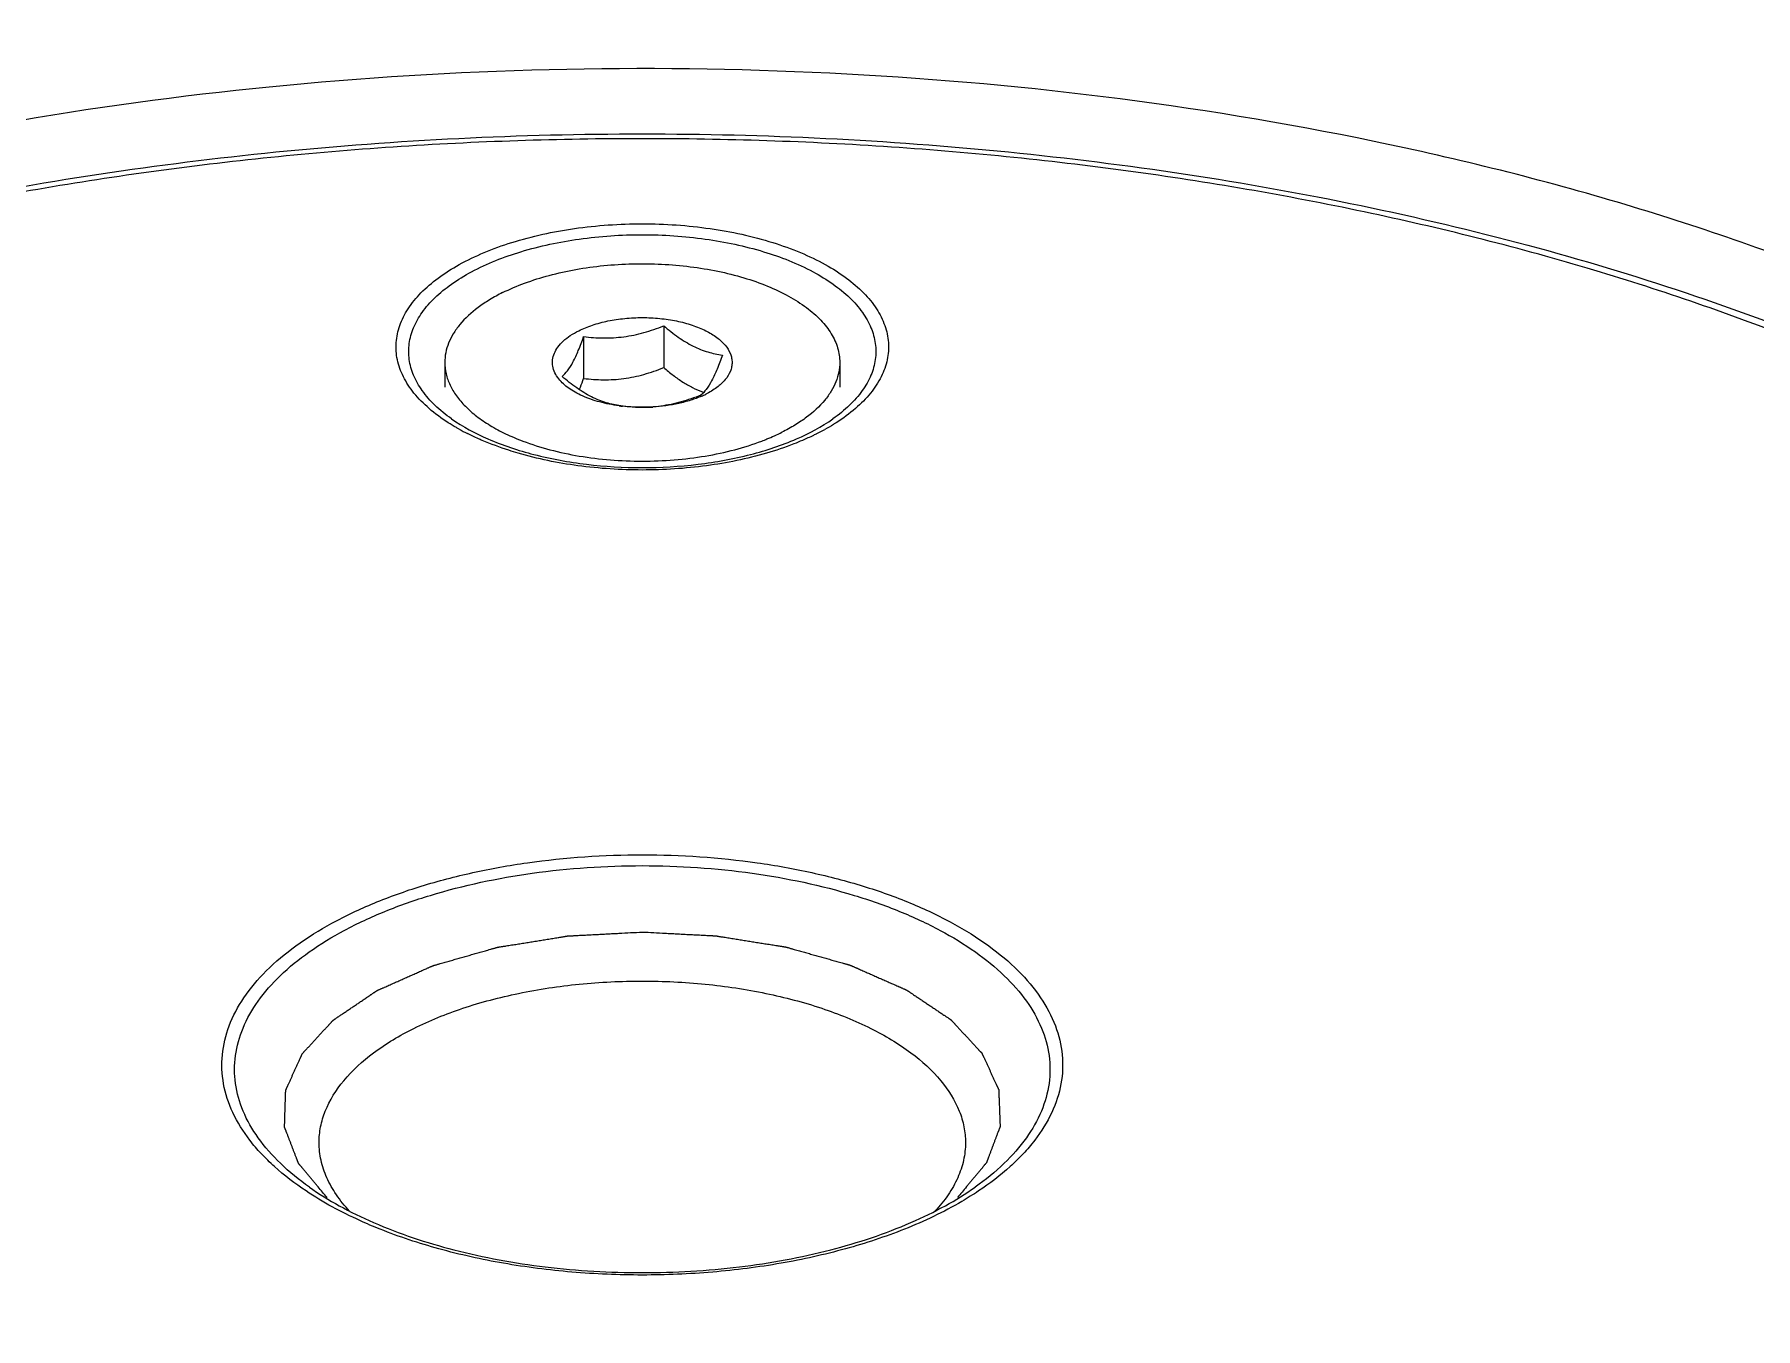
# Model space of a CAD drawing. Header units: millimetres. Extents: x 1177 to 4147, y 93 to 2194.
# Drawn here: x 3362.77 to 3396.33, y 1119.54 to 1144.77 of the extents above; entities that cross this region are included whole.
import ezdxf

# ---------------------------------------------------------------- set-up
doc = ezdxf.new("R2010")
doc.units = ezdxf.units.MM
doc.header["$LTSCALE"] = 0.1
doc.layers.get('0').update_dxf_attribs({"lineweight": 13})

# ---------------------------------------------------------------- blocks, each defined once
blk = doc.blocks.new('01')
for p, q in [((3747.969, 1209.416), (3747.969, 1208.251)), ((3750.199, 1209.715), (3750.199, 1208.55)), ((3744.102, 1208.695), (3744.102, 1208.002)), ((3755.102, 1208.695), (3755.102, 1208.002)), ((3744.291, 1207.124), (3744.291, 1207.124)), ((3754.912, 1207.124), (3754.912, 1207.124)), ((3740.331, 1185.724), (3740.33, 1185.725)), ((3758.873, 1185.725), (3758.872, 1185.724))]:
    blk.add_line(p, q)
for centre, radius, start, end in [((3752.159, 1210.246), 2.531, 249.5481, 249.753), ((3752.159, 1210.246), 2.532, 249.7532, 250.4657), ((3749.571, 1212.089), 4.642, 262.37, 262.9692), ((3749.578, 1212.144), 4.698, 262.969, 263.5057), ((3749.601, 1212.417), 4.972, 267.8168, 269.1968), ((3749.602, 1212.428), 4.983, 269.1913, 273.3539), ((3750.214, 1210.122), 2.584, 293.6648, 296.55), ((3747.646, 1212.496), 6.474, 240.9511, 243.2681), ((3751.593, 1212.427), 6.397, 296.6891, 298.9102)]:
    blk.add_arc(centre, radius, start, end)
for points, knots in [([(4034.631, 1181.523), (4025.533, 1189.539), (4006.231, 1205.229), (3974.98, 1227.178), (3940.877, 1248.011), (3904.077, 1267.64), (3864.741, 1285.981), (3808.242, 1308.979), (3763.959, 1323.466), (3733.653, 1332.065)], [0, 0, 0, 0, 0.107262, 0.219794, 0.337581, 0.460553, 0.588547, 0.721328, 1, 1, 1, 1]), ([(4032.644, 1181.868), (4014.149, 1198.164), (3983.675, 1220.938), (3939.553, 1247.907), (3902.977, 1267.431), (3863.875, 1285.681), (3822.418, 1302.579), (3778.793, 1318.045), (3748.816, 1327.234), (3733.516, 1331.585)], [0, 0, 0, 0, 0.219389, 0.337143, 0.460129, 0.588174, 0.721038, 0.858429, 1, 1, 1, 1]), ([(3802.851, 1190.254), (3802.852, 1191.57), (3802.436, 1194.298), (3800.631, 1198.197), (3797.726, 1201.875), (3793.804, 1205.271), (3788.952, 1208.333), (3783.269, 1211.005), (3776.871, 1213.234), (3767.389, 1215.596), (3754.723, 1217.128), (3739.403, 1216.763), (3727.023, 1214.628), (3717.994, 1211.799), (3713.874, 1210.044), (3711.948, 1209.081)], [0, 0, 0, 0, 0.038279, 0.078893, 0.123639, 0.173569, 0.229059, 0.289975, 0.355805, 0.425756, 0.573842, 0.725184, 0.870064, 0.937388, 1, 1, 1, 1]), ([(3697.002, 1188.262), (3697.002, 1189.168), (3697.183, 1191.005), (3697.988, 1193.701), (3699.305, 1196.316), (3701.106, 1198.822), (3703.365, 1201.202), (3706.057, 1203.442), (3709.154, 1205.526), (3712.628, 1207.44), (3716.448, 1209.169), (3720.58, 1210.7), (3724.985, 1212.02), (3731.249, 1213.501), (3739.478, 1214.735), (3746.197, 1215.062), (3749.602, 1215.062)], [0, 0, 0, 0, 0.042454, 0.085859, 0.131119, 0.178965, 0.229962, 0.284475, 0.342683, 0.404603, 0.470116, 0.538988, 0.610893, 0.68543, 0.84046, 1, 1, 1, 1]), ([(3749.602, 1215.062), (3753.007, 1215.062), (3759.725, 1214.735), (3767.954, 1213.501), (3774.218, 1212.02), (3778.623, 1210.7), (3782.755, 1209.169), (3786.575, 1207.44), (3790.049, 1205.526), (3793.146, 1203.442), (3795.838, 1201.202), (3798.097, 1198.822), (3799.898, 1196.316), (3801.215, 1193.701), (3802.02, 1191.005), (3802.202, 1189.168), (3802.202, 1188.262)], [0, 0, 0, 0, 0.15954, 0.31457, 0.389108, 0.461012, 0.529884, 0.595397, 0.657317, 0.715525, 0.770038, 0.821035, 0.868881, 0.914141, 0.957546, 1, 1, 1, 1]), ([(3749.602, 1214.928), (3747.288, 1214.928), (3742.692, 1214.774), (3735.906, 1214.083), (3729.366, 1212.946), (3723.188, 1211.382), (3717.483, 1209.42), (3712.352, 1207.094), (3707.883, 1204.443), (3704.154, 1201.51), (3701.233, 1198.339), (3699.486, 1195.474), (3698.589, 1193.14), (3698.163, 1191.402), (3697.973, 1189.653), (3698.02, 1187.901), (3698.306, 1186.155), (3698.826, 1184.425), (3699.579, 1182.719), (3700.917, 1180.432), (3703.192, 1177.672), (3705.406, 1175.766), (3706.627, 1174.848)], [0, 0, 0, 0, 0.087027, 0.172878, 0.256413, 0.33656, 0.412375, 0.48309, 0.548166, 0.607384, 0.660941, 0.709584, 0.732516, 0.754799, 0.776703, 0.798518, 0.82054, 0.843053, 0.866313, 0.890542, 0.942521, 1, 1, 1, 1]), ([(3792.574, 1174.846), (3793.795, 1175.764), (3796.009, 1177.67), (3798.285, 1180.431), (3799.623, 1182.717), (3800.376, 1184.423), (3800.897, 1186.154), (3801.182, 1187.899), (3801.23, 1189.651), (3801.041, 1191.401), (3800.614, 1193.138), (3799.717, 1195.473), (3797.971, 1198.338), (3795.05, 1201.509), (3791.321, 1204.442), (3786.853, 1207.093), (3781.721, 1209.419), (3776.016, 1211.382), (3769.838, 1212.945), (3763.298, 1214.083), (3756.512, 1214.774), (3751.915, 1214.928), (3749.602, 1214.928)], [0, 0, 0, 0, 0.057483, 0.109465, 0.133695, 0.156956, 0.17947, 0.201492, 0.223307, 0.245211, 0.267494, 0.290425, 0.339066, 0.392622, 0.451838, 0.516913, 0.587626, 0.66344, 0.743587, 0.827121, 0.912973, 1, 1, 1, 1]), ([(3744.198, 1207.017), (3744.011, 1207.137), (3743.669, 1207.387), (3743.242, 1207.817), (3742.936, 1208.276), (3742.761, 1208.758), (3742.726, 1209.252), (3742.832, 1209.741), (3743.073, 1210.213), (3743.441, 1210.659), (3743.925, 1211.071), (3744.518, 1211.445), (3745.207, 1211.775), (3746.267, 1212.155), (3747.741, 1212.473), (3748.97, 1212.557), (3749.602, 1212.557)], [0, 0, 0, 0, 0.060741, 0.115522, 0.165007, 0.210569, 0.254278, 0.298617, 0.345922, 0.397933, 0.45565, 0.519432, 0.589136, 0.664247, 0.827173, 1, 1, 1, 1]), ([(3744.291, 1207.124), (3744.128, 1207.239), (3743.832, 1207.478), (3743.47, 1207.887), (3743.221, 1208.32), (3743.093, 1208.771), (3743.093, 1209.229), (3743.22, 1209.68), (3743.468, 1210.113), (3743.829, 1210.521), (3744.296, 1210.899), (3745.078, 1211.374), (3746.267, 1211.839), (3747.873, 1212.177), (3749.015, 1212.253), (3749.602, 1212.253)], [0, 0, 0, 0, 0.05874, 0.111788, 0.159975, 0.204822, 0.248462, 0.293292, 0.341448, 0.394456, 0.453152, 0.517791, 0.66362, 0.827059, 1, 1, 1, 1]), ([(3749.602, 1212.557), (3750.233, 1212.557), (3751.462, 1212.473), (3752.936, 1212.155), (3753.996, 1211.774), (3754.686, 1211.445), (3755.278, 1211.071), (3755.763, 1210.658), (3756.13, 1210.213), (3756.372, 1209.741), (3756.478, 1209.252), (3756.442, 1208.758), (3756.267, 1208.276), (3755.961, 1207.816), (3755.534, 1207.387), (3755.192, 1207.137), (3755.005, 1207.017)], [0, 0, 0, 0, 0.172833, 0.335756, 0.410866, 0.480569, 0.544349, 0.602064, 0.654073, 0.701376, 0.745714, 0.789424, 0.834986, 0.884474, 0.939256, 1, 1, 1, 1]), ([(3749.602, 1212.253), (3750.188, 1212.253), (3751.331, 1212.177), (3752.936, 1211.839), (3754.125, 1211.374), (3754.908, 1210.899), (3755.374, 1210.521), (3755.735, 1210.113), (3755.983, 1209.68), (3756.11, 1209.228), (3756.11, 1208.77), (3755.982, 1208.319), (3755.733, 1207.886), (3755.371, 1207.478), (3755.075, 1207.239), (3754.912, 1207.124)], [0, 0, 0, 0, 0.172947, 0.336385, 0.482211, 0.546848, 0.605542, 0.658548, 0.706702, 0.751531, 0.795171, 0.840019, 0.888207, 0.941257, 1, 1, 1, 1]), ([(3745.712, 1210.64), (3745.911, 1210.739), (3746.337, 1210.92), (3747.019, 1211.134), (3747.757, 1211.296), (3748.533, 1211.403), (3749.333, 1211.452), (3750.138, 1211.442), (3750.932, 1211.374), (3751.697, 1211.248), (3752.418, 1211.069), (3753.079, 1210.838), (3753.666, 1210.562), (3754.167, 1210.246), (3754.572, 1209.895), (3754.872, 1209.516), (3755.03, 1209.174), (3755.091, 1208.899), (3755.102, 1208.763), (3755.102, 1208.695)], [0, 0, 0, 0, 0.062596, 0.129875, 0.200955, 0.274816, 0.3503, 0.426195, 0.50127, 0.574327, 0.644248, 0.710048, 0.770939, 0.826406, 0.876313, 0.92104, 0.961637, 0.980971, 1, 1, 1, 1]), ([(3745.712, 1210.64), (3745.589, 1210.578), (3745.354, 1210.449), (3744.939, 1210.171), (3744.59, 1209.856), (3744.335, 1209.503), (3744.201, 1209.239), (3744.12, 1208.969), (3744.102, 1208.785), (3744.102, 1208.695)], [0, 0, 0, 0, 0.156027, 0.302295, 0.564686, 0.682497, 0.792894, 0.897882, 1, 1, 1, 1]), ([(3747.834, 1209.579), (3747.956, 1209.64), (3748.222, 1209.747), (3748.652, 1209.86), (3749.118, 1209.929), (3749.602, 1209.953), (3750.085, 1209.929), (3750.551, 1209.86), (3750.981, 1209.747), (3751.36, 1209.595), (3751.674, 1209.408), (3751.912, 1209.193), (3752.043, 1208.988), (3752.093, 1208.82), (3752.106, 1208.695), (3752.093, 1208.571), (3752.043, 1208.402), (3751.912, 1208.197), (3751.674, 1207.982), (3751.478, 1207.865), (3751.369, 1207.811)], [0, 0, 0, 0, 0.067708, 0.141686, 0.220117, 0.300861, 0.381603, 0.460036, 0.53401, 0.601719, 0.661917, 0.714225, 0.759575, 0.780504, 0.80086, 0.821216, 0.842144, 0.887493, 0.939804, 1, 1, 1, 1]), ([(3747.277, 1208.236), (3747.234, 1208.289), (3747.163, 1208.4), (3747.102, 1208.584), (3747.097, 1208.772), (3747.148, 1208.957), (3747.251, 1209.134), (3747.403, 1209.3), (3747.601, 1209.452), (3747.752, 1209.538), (3747.834, 1209.579)], [0, 0, 0, 0, 0.119822, 0.23012, 0.336539, 0.44566, 0.563395, 0.693858, 0.839295, 1, 1, 1, 1]), ([(3747.371, 1208.301), (3747.425, 1208.35), (3747.538, 1208.476), (3747.687, 1208.723), (3747.832, 1209.044), (3747.922, 1209.286), (3747.969, 1209.416)], [0, 0, 0, 0, 0.172251, 0.394484, 0.674182, 1, 1, 1, 1]), ([(3747.969, 1209.416), (3748.151, 1209.393), (3748.524, 1209.365), (3749.09, 1209.397), (3749.653, 1209.517), (3750.019, 1209.644), (3750.199, 1209.715)], [0, 0, 0, 0, 0.24298, 0.491111, 0.744094, 1, 1, 1, 1]), ([(3750.199, 1209.715), (3750.329, 1209.604), (3750.589, 1209.398), (3750.937, 1209.184), (3751.219, 1209.057), (3751.489, 1208.963), (3751.696, 1208.919), (3751.832, 1208.899)], [0, 0, 0, 0, 0.276541, 0.536549, 0.659077, 0.776703, 1, 1, 1, 1]), ([(3751.832, 1208.899), (3751.786, 1208.768), (3751.696, 1208.526), (3751.551, 1208.205), (3751.401, 1207.959), (3751.289, 1207.832), (3751.235, 1207.783)], [0, 0, 0, 0, 0.325818, 0.605516, 0.827749, 1, 1, 1, 1]), ([(3744.102, 1208.695), (3744.102, 1208.589), (3744.127, 1208.372), (3744.24, 1208.055), (3744.424, 1207.749), (3744.676, 1207.458), (3744.993, 1207.183), (3745.369, 1206.929), (3745.801, 1206.699), (3746.112, 1206.567), (3746.276, 1206.505)], [0, 0, 0, 0, 0.09737, 0.198464, 0.30644, 0.423577, 0.551244, 0.690009, 0.839787, 1, 1, 1, 1]), ([(3747.969, 1208.251), (3748.151, 1208.228), (3748.524, 1208.2), (3749.09, 1208.232), (3749.653, 1208.352), (3750.019, 1208.479), (3750.199, 1208.55)], [0, 0, 0, 0, 0.242978, 0.49111, 0.744097, 1, 1, 1, 1]), ([(3750.199, 1208.55), (3750.285, 1208.477), (3750.458, 1208.336), (3750.725, 1208.148), (3750.995, 1207.991), (3751.182, 1207.909), (3751.274, 1207.874)], [0, 0, 0, 0, 0.265636, 0.522345, 0.767559, 1, 1, 1, 1]), ([(3755.102, 1208.695), (3755.102, 1208.605), (3755.083, 1208.421), (3755.002, 1208.151), (3754.868, 1207.887), (3754.613, 1207.534), (3754.264, 1207.219), (3753.849, 1206.941), (3753.614, 1206.812), (3753.491, 1206.751)], [0, 0, 0, 0, 0.102118, 0.207106, 0.317503, 0.435314, 0.697705, 0.843973, 1, 1, 1, 1]), ([(3748.954, 1207.488), (3748.772, 1207.512), (3748.426, 1207.579), (3748.019, 1207.718), (3747.735, 1207.859), (3747.504, 1208.005), (3747.354, 1208.137), (3747.277, 1208.236)], [0, 0, 0, 0, 0.293828, 0.562902, 0.685624, 0.79951, 1, 1, 1, 1]), ([(3749.004, 1207.484), (3748.867, 1207.504), (3748.661, 1207.549), (3748.39, 1207.643), (3748.108, 1207.77), (3747.76, 1207.984), (3747.501, 1208.19), (3747.371, 1208.301)], [0, 0, 0, 0, 0.223297, 0.340923, 0.463451, 0.723459, 1, 1, 1, 1]), ([(3747.85, 1207.933), (3747.86, 1207.959), (3747.901, 1208.064), (3747.94, 1208.17), (3747.969, 1208.251)], [0, 0, 0, 0, 0.241654, 1, 1, 1, 1]), ([(3751.235, 1207.783), (3751.054, 1207.712), (3750.688, 1207.585), (3750.125, 1207.465), (3749.559, 1207.433), (3749.187, 1207.462), (3749.004, 1207.484)], [0, 0, 0, 0, 0.255906, 0.508889, 0.75702, 1, 1, 1, 1]), ([(3749.412, 1207.449), (3749.381, 1207.45), (3749.259, 1207.456), (3749.137, 1207.466), (3749.046, 1207.476)], [0, 0, 0, 0, 0.251454, 1, 1, 1, 1]), ([(3751.252, 1207.756), (3751.153, 1207.713), (3750.945, 1207.635), (3750.494, 1207.515), (3750.137, 1207.468), (3749.893, 1207.454)], [0, 0, 0, 0, 0.230379, 0.476336, 1, 1, 1, 1]), ([(3744.503, 1206.836), (3744.476, 1206.85), (3744.373, 1206.908), (3744.272, 1206.97), (3744.198, 1207.017)], [0, 0, 0, 0, 0.254286, 1, 1, 1, 1]), ([(3744.291, 1207.124), (3744.606, 1206.901), (3745.351, 1206.506), (3746.62, 1206.089), (3748.066, 1205.826), (3749.082, 1205.766), (3749.602, 1205.766)], [0, 0, 0, 0, 0.208445, 0.451639, 0.719441, 1, 1, 1, 1]), ([(3749.602, 1205.766), (3750.121, 1205.766), (3751.137, 1205.826), (3752.583, 1206.089), (3753.852, 1206.506), (3754.597, 1206.901), (3754.912, 1207.124)], [0, 0, 0, 0, 0.280551, 0.548349, 0.791545, 1, 1, 1, 1]), ([(3755.005, 1207.017), (3754.979, 1207.001), (3754.874, 1206.935), (3754.767, 1206.873), (3754.686, 1206.827)], [0, 0, 0, 0, 0.245544, 1, 1, 1, 1]), ([(3745.143, 1206.523), (3745.108, 1206.538), (3744.97, 1206.598), (3744.834, 1206.663), (3744.734, 1206.713)], [0, 0, 0, 0, 0.254362, 1, 1, 1, 1]), ([(3746.145, 1206.167), (3746.057, 1206.193), (3745.718, 1206.297), (3745.385, 1206.42), (3745.143, 1206.523)], [0, 0, 0, 0, 0.257892, 1, 1, 1, 1]), ([(3746.276, 1206.505), (3746.521, 1206.412), (3747.04, 1206.248), (3747.856, 1206.075), (3748.717, 1205.969), (3749.601, 1205.933), (3750.486, 1205.969), (3751.347, 1206.075), (3752.163, 1206.248), (3752.682, 1206.412), (3752.928, 1206.505)], [0, 0, 0, 0, 0.116415, 0.240062, 0.36874, 0.499994, 0.631247, 0.759927, 0.88357, 1, 1, 1, 1]), ([(3752.928, 1206.505), (3752.977, 1206.524), (3753.167, 1206.599), (3753.355, 1206.682), (3753.491, 1206.751)], [0, 0, 0, 0, 0.257105, 1, 1, 1, 1]), ([(3754.061, 1206.523), (3753.982, 1206.49), (3753.653, 1206.355), (3753.316, 1206.242), (3753.058, 1206.167)], [0, 0, 0, 0, 0.241931, 1, 1, 1, 1]), ([(3754.466, 1206.712), (3754.434, 1206.695), (3754.3, 1206.629), (3754.164, 1206.568), (3754.061, 1206.523)], [0, 0, 0, 0, 0.245663, 1, 1, 1, 1]), ([(3749.602, 1205.699), (3749.003, 1205.699), (3747.837, 1205.775), (3746.69, 1206.008), (3746.145, 1206.167)], [0, 0, 0, 0, 0.5132, 1, 1, 1, 1]), ([(3753.058, 1206.167), (3752.513, 1206.008), (3751.366, 1205.775), (3750.2, 1205.699), (3749.602, 1205.699)], [0, 0, 0, 0, 0.486811, 1, 1, 1, 1]), ([(3740.237, 1185.616), (3739.928, 1185.821), (3739.495, 1186.151), (3738.99, 1186.645), (3738.576, 1187.13), (3738.176, 1187.767), (3737.906, 1188.585), (3737.87, 1189.421), (3738.071, 1190.247), (3738.498, 1191.042), (3739.135, 1191.792), (3739.968, 1192.486), (3740.98, 1193.115), (3742.154, 1193.668), (3743.467, 1194.135), (3744.897, 1194.508), (3746.944, 1194.874), (3748.533, 1194.982), (3749.602, 1194.982)], [0, 0, 0, 0, 0.059906, 0.08766, 0.114014, 0.162945, 0.208186, 0.25184, 0.296359, 0.343998, 0.396404, 0.454512, 0.518637, 0.588611, 0.663914, 0.743759, 0.827155, 1, 1, 1, 1]), ([(3749.602, 1194.982), (3750.671, 1194.982), (3752.259, 1194.874), (3754.306, 1194.508), (3755.735, 1194.136), (3757.049, 1193.668), (3758.223, 1193.115), (3759.235, 1192.487), (3760.068, 1191.792), (3760.705, 1191.042), (3761.132, 1190.247), (3761.333, 1189.421), (3761.297, 1188.586), (3761.027, 1187.767), (3760.627, 1187.13), (3760.213, 1186.645), (3759.709, 1186.151), (3759.275, 1185.821), (3758.967, 1185.616)], [0, 0, 0, 0, 0.172844, 0.25624, 0.336086, 0.41139, 0.481365, 0.545492, 0.603601, 0.656009, 0.703649, 0.748169, 0.791824, 0.837064, 0.885992, 0.912345, 0.940097, 1, 1, 1, 1]), ([(3740.33, 1185.725), (3740.046, 1185.925), (3739.53, 1186.343), (3738.898, 1187.056), (3738.463, 1187.812), (3738.24, 1188.599), (3738.239, 1189.398), (3738.461, 1190.186), (3738.894, 1190.942), (3739.525, 1191.655), (3740.339, 1192.314), (3741.322, 1192.911), (3742.456, 1193.435), (3744.187, 1194.04), (3746.584, 1194.545), (3748.578, 1194.678), (3749.602, 1194.678)], [0, 0, 0, 0, 0.058725, 0.11176, 0.159939, 0.204777, 0.248409, 0.293231, 0.341382, 0.394381, 0.453067, 0.517698, 0.588076, 0.663674, 0.827089, 1, 1, 1, 1]), ([(3749.602, 1194.678), (3750.625, 1194.678), (3752.619, 1194.545), (3755.016, 1194.04), (3756.747, 1193.435), (3757.881, 1192.911), (3758.864, 1192.314), (3759.678, 1191.655), (3760.309, 1190.942), (3760.742, 1190.186), (3760.964, 1189.399), (3760.963, 1188.599), (3760.74, 1187.812), (3760.305, 1187.056), (3759.674, 1186.343), (3759.157, 1185.926), (3758.873, 1185.725)], [0, 0, 0, 0, 0.172909, 0.336325, 0.411924, 0.482303, 0.546934, 0.605621, 0.658622, 0.706773, 0.751596, 0.795228, 0.840065, 0.888243, 0.941276, 1, 1, 1, 1]), ([(3740.822, 1185.436), (3740.78, 1185.485), (3740.698, 1185.584), (3740.594, 1185.707), (3740.512, 1185.806), (3740.45, 1185.88), (3740.388, 1185.954), (3740.326, 1186.028), (3740.264, 1186.102), (3740.202, 1186.176), (3740.155, 1186.232), (3740.124, 1186.269), (3740.109, 1186.288), (3740.093, 1186.306), (3740.081, 1186.322), (3740.07, 1186.334), (3740.062, 1186.343), (3740.055, 1186.352), (3740.048, 1186.36), (3740.043, 1186.366), (3740.039, 1186.371), (3740.035, 1186.376), (3740.032, 1186.379), (3740.031, 1186.381), (3740.03, 1186.382), (3740.029, 1186.383), (3740.028, 1186.384), (3740.028, 1186.385), (3740.028, 1186.386), (3740.027, 1186.388), (3740.026, 1186.39), (3740.025, 1186.392), (3740.024, 1186.396), (3740.022, 1186.401), (3740.019, 1186.41), (3740.013, 1186.423), (3740.007, 1186.439), (3740, 1186.459), (3739.992, 1186.479), (3739.984, 1186.498), (3739.974, 1186.525), (3739.962, 1186.557), (3739.946, 1186.597), (3739.931, 1186.636), (3739.916, 1186.676), (3739.896, 1186.728), (3739.87, 1186.794), (3739.84, 1186.873), (3739.81, 1186.952), (3739.779, 1187.031), (3739.754, 1187.096), (3739.734, 1187.149), (3739.719, 1187.188), (3739.706, 1187.221), (3739.696, 1187.247), (3739.688, 1187.267), (3739.681, 1187.287), (3739.673, 1187.307), (3739.667, 1187.323), (3739.662, 1187.336), (3739.658, 1187.346), (3739.654, 1187.356), (3739.65, 1187.366), (3739.647, 1187.374), (3739.645, 1187.38), (3739.643, 1187.385), (3739.642, 1187.388), (3739.641, 1187.39), (3739.64, 1187.391), (3739.64, 1187.392), (3739.64, 1187.393), (3739.64, 1187.393), (3739.64, 1187.394), (3739.64, 1187.396), (3739.64, 1187.398), (3739.64, 1187.4), (3739.64, 1187.403), (3739.64, 1187.406), (3739.64, 1187.41), (3739.64, 1187.415), (3739.64, 1187.42), (3739.641, 1187.427), (3739.641, 1187.435), (3739.641, 1187.449), (3739.642, 1187.472), (3739.643, 1187.506), (3739.644, 1187.546), (3739.646, 1187.586), (3739.647, 1187.626), (3739.648, 1187.666), (3739.649, 1187.706), (3739.651, 1187.76), (3739.653, 1187.827), (3739.656, 1187.907), (3739.658, 1187.987), (3739.66, 1188.054), (3739.662, 1188.108), (3739.663, 1188.148), (3739.665, 1188.188), (3739.666, 1188.228), (3739.667, 1188.269), (3739.668, 1188.309), (3739.669, 1188.342), (3739.67, 1188.366), (3739.671, 1188.379), (3739.671, 1188.387), (3739.671, 1188.394), (3739.671, 1188.399), (3739.671, 1188.404), (3739.671, 1188.408), (3739.672, 1188.412), (3739.672, 1188.414), (3739.672, 1188.417), (3739.672, 1188.419), (3739.672, 1188.42), (3739.672, 1188.421), (3739.672, 1188.421), (3739.672, 1188.422), (3739.672, 1188.422), (3739.673, 1188.423), (3739.673, 1188.424), (3739.674, 1188.427), (3739.676, 1188.43), (3739.678, 1188.434), (3739.681, 1188.441), (3739.685, 1188.449), (3739.689, 1188.459), (3739.694, 1188.469), (3739.698, 1188.479), (3739.704, 1188.492), (3739.712, 1188.509), (3739.721, 1188.529), (3739.73, 1188.549), (3739.739, 1188.568), (3739.751, 1188.595), (3739.766, 1188.628), (3739.784, 1188.668), (3739.808, 1188.721), (3739.838, 1188.787), (3739.874, 1188.867), (3739.911, 1188.947), (3739.947, 1189.026), (3739.977, 1189.093), (3740.001, 1189.146), (3740.019, 1189.186), (3740.037, 1189.225), (3740.055, 1189.265), (3740.07, 1189.298), (3740.083, 1189.325), (3740.092, 1189.345), (3740.101, 1189.365), (3740.11, 1189.385), (3740.117, 1189.401), (3740.123, 1189.415), (3740.127, 1189.423), (3740.13, 1189.429), (3740.131, 1189.432), (3740.132, 1189.434), (3740.133, 1189.436), (3740.134, 1189.438), (3740.135, 1189.439), (3740.135, 1189.44), (3740.136, 1189.441), (3740.136, 1189.442), (3740.137, 1189.443), (3740.139, 1189.445), (3740.143, 1189.449), (3740.147, 1189.453), (3740.151, 1189.458), (3740.157, 1189.464), (3740.164, 1189.471), (3740.172, 1189.481), (3740.18, 1189.49), (3740.191, 1189.502), (3740.205, 1189.517), (3740.222, 1189.535), (3740.239, 1189.553), (3740.273, 1189.59), (3740.323, 1189.645), (3740.39, 1189.718), (3740.457, 1189.791), (3740.524, 1189.864), (3740.591, 1189.937), (3740.658, 1190.009), (3740.714, 1190.07), (3740.759, 1190.119), (3740.793, 1190.155), (3740.826, 1190.192), (3740.854, 1190.222), (3740.877, 1190.247), (3740.893, 1190.265), (3740.91, 1190.283), (3740.927, 1190.301), (3740.941, 1190.317), (3740.952, 1190.329), (3740.961, 1190.338), (3740.967, 1190.345), (3740.973, 1190.351), (3740.977, 1190.356), (3740.981, 1190.361), (3740.985, 1190.364), (3740.988, 1190.367), (3740.99, 1190.369), (3740.991, 1190.371), (3740.992, 1190.372), (3740.993, 1190.373), (3740.993, 1190.374), (3740.994, 1190.374), (3740.994, 1190.374), (3740.994, 1190.375), (3740.995, 1190.375), (3740.996, 1190.375), (3740.997, 1190.376), (3740.999, 1190.377), (3741.001, 1190.379), (3741.003, 1190.38), (3741.007, 1190.383), (3741.012, 1190.386), (3741.018, 1190.39), (3741.024, 1190.394), (3741.032, 1190.4), (3741.042, 1190.407), (3741.054, 1190.415), (3741.07, 1190.425), (3741.09, 1190.439), (3741.113, 1190.455), (3741.137, 1190.471), (3741.161, 1190.487), (3741.193, 1190.509), (3741.233, 1190.536), (3741.281, 1190.568), (3741.328, 1190.6), (3741.392, 1190.643), (3741.472, 1190.697), (3741.567, 1190.762), (3741.663, 1190.826), (3741.758, 1190.891), (3741.854, 1190.955), (3741.949, 1191.02), (3742.021, 1191.068), (3742.069, 1191.101), (3742.093, 1191.117), (3742.117, 1191.133), (3742.137, 1191.146), (3742.152, 1191.157), (3742.164, 1191.165), (3742.176, 1191.173), (3742.186, 1191.18), (3742.194, 1191.185), (3742.2, 1191.189), (3742.206, 1191.193), (3742.211, 1191.196), (3742.214, 1191.198), (3742.215, 1191.199), (3742.216, 1191.2), (3742.217, 1191.201), (3742.218, 1191.201), (3742.22, 1191.202), (3742.223, 1191.203), (3742.226, 1191.205), (3742.23, 1191.206), (3742.235, 1191.209), (3742.244, 1191.213), (3742.257, 1191.218), (3742.277, 1191.227), (3742.302, 1191.239), (3742.333, 1191.252), (3742.363, 1191.266), (3742.394, 1191.279), (3742.435, 1191.297), (3742.486, 1191.32), (3742.547, 1191.347), (3742.608, 1191.374), (3742.669, 1191.401), (3742.75, 1191.437), (3742.852, 1191.483), (3742.974, 1191.537), (3743.096, 1191.591), (3743.218, 1191.645), (3743.32, 1191.69), (3743.402, 1191.727), (3743.463, 1191.754), (3743.524, 1191.781), (3743.575, 1191.803), (3743.615, 1191.821), (3743.646, 1191.835), (3743.676, 1191.849), (3743.702, 1191.86), (3743.722, 1191.869), (3743.737, 1191.876), (3743.75, 1191.881), (3743.76, 1191.886), (3743.767, 1191.889), (3743.772, 1191.891), (3743.775, 1191.892), (3743.778, 1191.893), (3743.78, 1191.895), (3743.784, 1191.896), (3743.788, 1191.897), (3743.794, 1191.898), (3743.801, 1191.901), (3743.81, 1191.903), (3743.821, 1191.906), (3743.842, 1191.912), (3743.871, 1191.92), (3743.906, 1191.93), (3743.941, 1191.94), (3743.987, 1191.954), (3744.045, 1191.97), (3744.115, 1191.99), (3744.185, 1192.01), (3744.255, 1192.03), (3744.324, 1192.05), (3744.417, 1192.076), (3744.534, 1192.109), (3744.673, 1192.149), (3744.813, 1192.189), (3744.952, 1192.229), (3745.068, 1192.262), (3745.161, 1192.289), (3745.231, 1192.308), (3745.301, 1192.328), (3745.359, 1192.345), (3745.406, 1192.358), (3745.44, 1192.368), (3745.475, 1192.378), (3745.504, 1192.386), (3745.525, 1192.392), (3745.536, 1192.395), (3745.545, 1192.398), (3745.552, 1192.4), (3745.558, 1192.402), (3745.563, 1192.403), (3745.566, 1192.404), (3745.569, 1192.404), (3745.573, 1192.405), (3745.576, 1192.406), (3745.583, 1192.407), (3745.591, 1192.408), (3745.604, 1192.41), (3745.619, 1192.413), (3745.639, 1192.416), (3745.664, 1192.42), (3745.696, 1192.425), (3745.734, 1192.431), (3745.772, 1192.437), (3745.823, 1192.445), (3745.887, 1192.456), (3745.963, 1192.468), (3746.04, 1192.48), (3746.142, 1192.497), (3746.269, 1192.517), (3746.422, 1192.542), (3746.575, 1192.567), (3746.728, 1192.591), (3746.855, 1192.612), (3746.957, 1192.629), (3747.033, 1192.641), (3747.11, 1192.653), (3747.186, 1192.666), (3747.25, 1192.676), (3747.301, 1192.684), (3747.339, 1192.69), (3747.377, 1192.696), (3747.415, 1192.703), (3747.447, 1192.708), (3747.473, 1192.712), (3747.489, 1192.714), (3747.5, 1192.716), (3747.506, 1192.717), (3747.511, 1192.718), (3747.515, 1192.719), (3747.518, 1192.719), (3747.52, 1192.72), (3747.522, 1192.72), (3747.524, 1192.72), (3747.527, 1192.72), (3747.532, 1192.72), (3747.541, 1192.721), (3747.551, 1192.721), (3747.561, 1192.722), (3747.574, 1192.723), (3747.591, 1192.723), (3747.612, 1192.725), (3747.632, 1192.726), (3747.659, 1192.727), (3747.693, 1192.729), (3747.747, 1192.732), (3747.842, 1192.737), (3747.977, 1192.744), (3748.14, 1192.752), (3748.302, 1192.761), (3748.464, 1192.769), (3748.627, 1192.778), (3748.789, 1192.786), (3749.006, 1192.798), (3749.277, 1192.812), (3749.493, 1192.823), (3749.602, 1192.829)], [0, 0, 0, 0, 0.015625, 0.03125, 0.039062, 0.046875, 0.054688, 0.0625, 0.070312, 0.078125, 0.085938, 0.087891, 0.089844, 0.091797, 0.09375, 0.094727, 0.095703, 0.09668, 0.097656, 0.098145, 0.098633, 0.099121, 0.099609, 0.099731, 0.099854, 0.099915, 0.099976, 0.100098, 0.10022, 0.100342, 0.100586, 0.10083, 0.101074, 0.101562, 0.102539, 0.103516, 0.105469, 0.107422, 0.109375, 0.111328, 0.113281, 0.117188, 0.121094, 0.125, 0.128906, 0.132812, 0.140625, 0.148438, 0.15625, 0.164062, 0.171875, 0.175781, 0.179688, 0.183594, 0.185547, 0.1875, 0.189453, 0.191406, 0.193359, 0.194336, 0.195312, 0.196289, 0.197266, 0.198242, 0.19873, 0.199219, 0.199463, 0.199707, 0.199829, 0.19989, 0.199951, 0.200012, 0.200073, 0.200195, 0.200439, 0.200684, 0.200928, 0.201172, 0.20166, 0.202148, 0.202637, 0.203125, 0.204102, 0.205078, 0.207031, 0.210938, 0.214844, 0.21875, 0.222656, 0.226562, 0.230469, 0.234375, 0.242188, 0.25, 0.257812, 0.265625, 0.269531, 0.273438, 0.277344, 0.28125, 0.285156, 0.289062, 0.292969, 0.294922, 0.295898, 0.296875, 0.297363, 0.297852, 0.29834, 0.298828, 0.299072, 0.299316, 0.299561, 0.299805, 0.299927, 0.299957, 0.299988, 0.300049, 0.30011, 0.300171, 0.300293, 0.300537, 0.300781, 0.30127, 0.301758, 0.302734, 0.303711, 0.304688, 0.305664, 0.306641, 0.308594, 0.310547, 0.3125, 0.314453, 0.316406, 0.320312, 0.324219, 0.328125, 0.335938, 0.34375, 0.351562, 0.359375, 0.367188, 0.371094, 0.375, 0.378906, 0.382812, 0.386719, 0.388672, 0.390625, 0.392578, 0.394531, 0.396484, 0.397461, 0.398438, 0.398926, 0.39917, 0.399414, 0.399658, 0.39978, 0.399902, 0.400024, 0.400085, 0.400146, 0.400269, 0.400391, 0.400879, 0.401367, 0.401855, 0.402344, 0.40332, 0.404297, 0.405273, 0.40625, 0.408203, 0.410156, 0.412109, 0.414062, 0.421875, 0.429688, 0.4375, 0.445312, 0.453125, 0.460938, 0.46875, 0.472656, 0.476562, 0.480469, 0.484375, 0.486328, 0.488281, 0.490234, 0.492188, 0.494141, 0.495117, 0.496094, 0.49707, 0.497559, 0.498047, 0.498535, 0.499023, 0.499268, 0.499512, 0.499634, 0.499756, 0.499878, 0.499939, 0.499969, 0.5, 0.500031, 0.500061, 0.500122, 0.500244, 0.500366, 0.500488, 0.500732, 0.500977, 0.501465, 0.501953, 0.502441, 0.50293, 0.503906, 0.504883, 0.505859, 0.507812, 0.509766, 0.511719, 0.513672, 0.515625, 0.519531, 0.523438, 0.527344, 0.53125, 0.539062, 0.546875, 0.554688, 0.5625, 0.570312, 0.578125, 0.585938, 0.587891, 0.589844, 0.591797, 0.59375, 0.594727, 0.595703, 0.59668, 0.597656, 0.598145, 0.598633, 0.599121, 0.599609, 0.599731, 0.599854, 0.599915, 0.599976, 0.600098, 0.60022, 0.600342, 0.600586, 0.60083, 0.601074, 0.601562, 0.602539, 0.603516, 0.605469, 0.607422, 0.609375, 0.611328, 0.613281, 0.617188, 0.621094, 0.625, 0.628906, 0.632812, 0.640625, 0.648438, 0.65625, 0.664062, 0.671875, 0.675781, 0.679688, 0.683594, 0.6875, 0.689453, 0.691406, 0.693359, 0.695312, 0.696289, 0.697266, 0.698242, 0.69873, 0.699219, 0.699463, 0.699707, 0.699829, 0.699951, 0.700195, 0.700439, 0.700684, 0.701172, 0.70166, 0.702148, 0.703125, 0.705078, 0.707031, 0.708984, 0.710938, 0.714844, 0.71875, 0.722656, 0.726562, 0.730469, 0.734375, 0.742188, 0.75, 0.757812, 0.765625, 0.773438, 0.777344, 0.78125, 0.785156, 0.789062, 0.791016, 0.792969, 0.794922, 0.796875, 0.797852, 0.79834, 0.798828, 0.799316, 0.799561, 0.799805, 0.800049, 0.800171, 0.800293, 0.800537, 0.800781, 0.80127, 0.801758, 0.802734, 0.803711, 0.804688, 0.806641, 0.808594, 0.810547, 0.8125, 0.816406, 0.820312, 0.824219, 0.828125, 0.835938, 0.84375, 0.851562, 0.859375, 0.867188, 0.871094, 0.875, 0.878906, 0.882812, 0.886719, 0.888672, 0.890625, 0.892578, 0.894531, 0.896484, 0.897461, 0.898438, 0.898926, 0.89917, 0.899414, 0.899658, 0.89978, 0.899902, 0.900024, 0.900085, 0.900146, 0.900391, 0.900879, 0.901367, 0.901855, 0.902344, 0.90332, 0.904297, 0.905273, 0.90625, 0.908203, 0.910156, 0.914062, 0.921875, 0.929688, 0.9375, 0.945312, 0.953125, 0.960938, 0.96875, 0.984375, 1, 1, 1, 1]), ([(3749.602, 1192.829), (3749.708, 1192.824), (3749.921, 1192.813), (3750.187, 1192.799), (3750.4, 1192.788), (3750.56, 1192.78), (3750.72, 1192.771), (3750.88, 1192.763), (3751.039, 1192.755), (3751.199, 1192.747), (3751.332, 1192.74), (3751.425, 1192.735), (3751.479, 1192.732), (3751.512, 1192.73), (3751.539, 1192.729), (3751.559, 1192.728), (3751.579, 1192.727), (3751.595, 1192.726), (3751.609, 1192.725), (3751.619, 1192.725), (3751.629, 1192.724), (3751.637, 1192.724), (3751.642, 1192.724), (3751.645, 1192.724), (3751.646, 1192.723), (3751.648, 1192.723), (3751.651, 1192.723), (3751.654, 1192.722), (3751.658, 1192.722), (3751.663, 1192.721), (3751.669, 1192.72), (3751.68, 1192.718), (3751.696, 1192.716), (3751.722, 1192.711), (3751.754, 1192.706), (3751.792, 1192.7), (3751.83, 1192.694), (3751.868, 1192.688), (3751.919, 1192.68), (3751.983, 1192.67), (3752.06, 1192.658), (3752.136, 1192.645), (3752.213, 1192.633), (3752.315, 1192.617), (3752.442, 1192.596), (3752.595, 1192.572), (3752.748, 1192.548), (3752.901, 1192.523), (3753.029, 1192.503), (3753.131, 1192.487), (3753.207, 1192.474), (3753.284, 1192.462), (3753.347, 1192.452), (3753.398, 1192.444), (3753.437, 1192.438), (3753.475, 1192.432), (3753.507, 1192.427), (3753.532, 1192.423), (3753.551, 1192.419), (3753.567, 1192.417), (3753.58, 1192.415), (3753.588, 1192.414), (3753.595, 1192.413), (3753.599, 1192.412), (3753.602, 1192.411), (3753.605, 1192.411), (3753.609, 1192.41), (3753.613, 1192.409), (3753.619, 1192.407), (3753.626, 1192.405), (3753.635, 1192.403), (3753.646, 1192.399), (3753.667, 1192.393), (3753.696, 1192.385), (3753.731, 1192.375), (3753.766, 1192.365), (3753.812, 1192.352), (3753.871, 1192.336), (3753.941, 1192.316), (3754.01, 1192.296), (3754.104, 1192.27), (3754.22, 1192.237), (3754.36, 1192.197), (3754.5, 1192.158), (3754.639, 1192.118), (3754.756, 1192.085), (3754.849, 1192.059), (3754.919, 1192.039), (3754.989, 1192.019), (3755.059, 1192), (3755.129, 1191.98), (3755.187, 1191.963), (3755.234, 1191.95), (3755.269, 1191.94), (3755.303, 1191.93), (3755.333, 1191.922), (3755.353, 1191.916), (3755.365, 1191.913), (3755.373, 1191.911), (3755.381, 1191.909), (3755.386, 1191.907), (3755.391, 1191.906), (3755.395, 1191.905), (3755.397, 1191.904), (3755.4, 1191.902), (3755.403, 1191.901), (3755.408, 1191.899), (3755.414, 1191.896), (3755.424, 1191.891), (3755.437, 1191.886), (3755.453, 1191.879), (3755.473, 1191.87), (3755.498, 1191.859), (3755.529, 1191.845), (3755.56, 1191.832), (3755.601, 1191.814), (3755.652, 1191.791), (3755.713, 1191.764), (3755.774, 1191.737), (3755.856, 1191.701), (3755.958, 1191.656), (3756.08, 1191.602), (3756.203, 1191.548), (3756.325, 1191.494), (3756.428, 1191.449), (3756.509, 1191.413), (3756.57, 1191.386), (3756.632, 1191.359), (3756.693, 1191.332), (3756.744, 1191.31), (3756.785, 1191.292), (3756.815, 1191.278), (3756.846, 1191.265), (3756.877, 1191.251), (3756.902, 1191.24), (3756.923, 1191.231), (3756.935, 1191.225), (3756.944, 1191.221), (3756.949, 1191.219), (3756.953, 1191.218), (3756.957, 1191.216), (3756.959, 1191.215), (3756.961, 1191.214), (3756.963, 1191.213), (3756.964, 1191.213), (3756.965, 1191.212), (3756.966, 1191.211), (3756.969, 1191.209), (3756.973, 1191.206), (3756.979, 1191.202), (3756.985, 1191.198), (3756.993, 1191.193), (3757.003, 1191.186), (3757.015, 1191.178), (3757.027, 1191.17), (3757.043, 1191.159), (3757.063, 1191.146), (3757.087, 1191.13), (3757.111, 1191.114), (3757.159, 1191.082), (3757.231, 1191.033), (3757.327, 1190.969), (3757.423, 1190.904), (3757.519, 1190.84), (3757.615, 1190.776), (3757.711, 1190.711), (3757.791, 1190.658), (3757.855, 1190.615), (3757.903, 1190.583), (3757.951, 1190.55), (3757.991, 1190.523), (3758.023, 1190.502), (3758.047, 1190.486), (3758.071, 1190.47), (3758.095, 1190.454), (3758.115, 1190.44), (3758.131, 1190.43), (3758.143, 1190.422), (3758.153, 1190.415), (3758.161, 1190.409), (3758.167, 1190.405), (3758.173, 1190.401), (3758.178, 1190.398), (3758.182, 1190.395), (3758.185, 1190.394), (3758.187, 1190.392), (3758.188, 1190.391), (3758.189, 1190.391), (3758.19, 1190.39), (3758.191, 1190.39), (3758.191, 1190.389), (3758.191, 1190.389), (3758.192, 1190.389), (3758.192, 1190.388), (3758.193, 1190.387), (3758.194, 1190.386), (3758.196, 1190.384), (3758.197, 1190.383), (3758.2, 1190.379), (3758.204, 1190.376), (3758.208, 1190.371), (3758.212, 1190.367), (3758.218, 1190.361), (3758.225, 1190.353), (3758.233, 1190.344), (3758.245, 1190.332), (3758.259, 1190.316), (3758.276, 1190.298), (3758.293, 1190.28), (3758.309, 1190.262), (3758.332, 1190.238), (3758.36, 1190.207), (3758.394, 1190.171), (3758.428, 1190.134), (3758.473, 1190.086), (3758.529, 1190.025), (3758.597, 1189.952), (3758.665, 1189.879), (3758.732, 1189.807), (3758.8, 1189.734), (3758.867, 1189.661), (3758.918, 1189.606), (3758.952, 1189.57), (3758.969, 1189.552), (3758.986, 1189.533), (3759, 1189.518), (3759.011, 1189.506), (3759.02, 1189.497), (3759.028, 1189.488), (3759.035, 1189.48), (3759.041, 1189.474), (3759.045, 1189.47), (3759.049, 1189.465), (3759.052, 1189.462), (3759.054, 1189.459), (3759.055, 1189.459), (3759.056, 1189.458), (3759.057, 1189.457), (3759.057, 1189.456), (3759.058, 1189.455), (3759.059, 1189.453), (3759.059, 1189.451), (3759.061, 1189.449), (3759.062, 1189.445), (3759.065, 1189.439), (3759.069, 1189.431), (3759.075, 1189.418), (3759.082, 1189.401), (3759.092, 1189.381), (3759.101, 1189.361), (3759.11, 1189.342), (3759.122, 1189.315), (3759.138, 1189.282), (3759.156, 1189.242), (3759.174, 1189.202), (3759.193, 1189.163), (3759.217, 1189.11), (3759.248, 1189.043), (3759.285, 1188.964), (3759.321, 1188.884), (3759.358, 1188.804), (3759.389, 1188.738), (3759.413, 1188.685), (3759.431, 1188.645), (3759.447, 1188.612), (3759.459, 1188.586), (3759.468, 1188.566), (3759.477, 1188.546), (3759.487, 1188.526), (3759.494, 1188.509), (3759.5, 1188.496), (3759.505, 1188.486), (3759.51, 1188.476), (3759.514, 1188.466), (3759.518, 1188.458), (3759.521, 1188.451), (3759.523, 1188.447), (3759.524, 1188.444), (3759.525, 1188.442), (3759.526, 1188.44), (3759.526, 1188.44), (3759.527, 1188.439), (3759.527, 1188.438), (3759.527, 1188.438), (3759.527, 1188.437), (3759.527, 1188.436), (3759.527, 1188.434), (3759.527, 1188.431), (3759.527, 1188.429), (3759.527, 1188.426), (3759.528, 1188.421), (3759.528, 1188.416), (3759.528, 1188.411), (3759.528, 1188.405), (3759.529, 1188.396), (3759.529, 1188.383), (3759.53, 1188.36), (3759.531, 1188.326), (3759.533, 1188.286), (3759.534, 1188.246), (3759.536, 1188.206), (3759.537, 1188.165), (3759.539, 1188.125), (3759.541, 1188.072), (3759.544, 1188.005), (3759.547, 1187.925), (3759.55, 1187.844), (3759.552, 1187.777), (3759.554, 1187.724), (3759.556, 1187.684), (3759.558, 1187.644), (3759.559, 1187.603), (3759.561, 1187.563), (3759.562, 1187.523), (3759.563, 1187.49), (3759.564, 1187.466), (3759.565, 1187.453), (3759.565, 1187.445), (3759.565, 1187.438), (3759.566, 1187.433), (3759.566, 1187.428), (3759.566, 1187.424), (3759.566, 1187.42), (3759.566, 1187.418), (3759.566, 1187.415), (3759.566, 1187.413), (3759.566, 1187.412), (3759.567, 1187.411), (3759.566, 1187.41), (3759.566, 1187.41), (3759.566, 1187.409), (3759.565, 1187.407), (3759.564, 1187.405), (3759.563, 1187.402), (3759.562, 1187.398), (3759.559, 1187.391), (3759.556, 1187.383), (3759.552, 1187.373), (3759.549, 1187.363), (3759.545, 1187.354), (3759.54, 1187.34), (3759.534, 1187.324), (3759.526, 1187.304), (3759.519, 1187.284), (3759.511, 1187.265), (3759.501, 1187.238), (3759.489, 1187.206), (3759.474, 1187.166), (3759.454, 1187.114), (3759.429, 1187.048), (3759.399, 1186.969), (3759.37, 1186.89), (3759.34, 1186.811), (3759.315, 1186.745), (3759.295, 1186.693), (3759.28, 1186.653), (3759.265, 1186.614), (3759.25, 1186.574), (3759.238, 1186.541), (3759.228, 1186.515), (3759.221, 1186.495), (3759.213, 1186.476), (3759.206, 1186.456), (3759.199, 1186.439), (3759.194, 1186.426), (3759.191, 1186.418), (3759.189, 1186.412), (3759.188, 1186.409), (3759.187, 1186.407), (3759.186, 1186.405), (3759.186, 1186.403), (3759.185, 1186.402), (3759.185, 1186.401), (3759.184, 1186.4), (3759.183, 1186.399), (3759.183, 1186.398), (3759.181, 1186.396), (3759.178, 1186.392), (3759.174, 1186.387), (3759.17, 1186.383), (3759.165, 1186.376), (3759.158, 1186.369), (3759.15, 1186.359), (3759.142, 1186.35), (3759.132, 1186.337), (3759.119, 1186.321), (3759.103, 1186.303), (3759.087, 1186.284), (3759.056, 1186.246), (3759.009, 1186.189), (3758.946, 1186.114), (3758.883, 1186.038), (3758.82, 1185.963), (3758.757, 1185.887), (3758.695, 1185.812), (3758.611, 1185.711), (3758.506, 1185.586), (3758.422, 1185.485), (3758.38, 1185.435)], [0, 0, 0, 0, 0.015625, 0.03125, 0.039062, 0.046875, 0.054688, 0.0625, 0.070312, 0.078125, 0.085938, 0.089844, 0.091797, 0.09375, 0.094727, 0.095703, 0.09668, 0.097656, 0.098145, 0.098633, 0.099121, 0.099609, 0.099854, 0.099915, 0.099976, 0.100098, 0.10022, 0.100342, 0.100586, 0.10083, 0.101074, 0.101562, 0.102539, 0.103516, 0.105469, 0.107422, 0.109375, 0.111328, 0.113281, 0.117188, 0.121094, 0.125, 0.128906, 0.132812, 0.140625, 0.148438, 0.15625, 0.164062, 0.171875, 0.175781, 0.179688, 0.183594, 0.1875, 0.189453, 0.191406, 0.193359, 0.195312, 0.196289, 0.197266, 0.198242, 0.19873, 0.199219, 0.199463, 0.199707, 0.199829, 0.199951, 0.200195, 0.200439, 0.200684, 0.201172, 0.20166, 0.202148, 0.203125, 0.205078, 0.207031, 0.208984, 0.210938, 0.214844, 0.21875, 0.222656, 0.226562, 0.234375, 0.242188, 0.25, 0.257812, 0.265625, 0.269531, 0.273438, 0.277344, 0.28125, 0.285156, 0.289062, 0.291016, 0.292969, 0.294922, 0.296875, 0.297852, 0.29834, 0.298828, 0.299316, 0.299561, 0.299805, 0.300049, 0.300171, 0.300293, 0.300537, 0.300781, 0.30127, 0.301758, 0.302734, 0.303711, 0.304688, 0.306641, 0.308594, 0.310547, 0.3125, 0.316406, 0.320312, 0.324219, 0.328125, 0.335938, 0.34375, 0.351562, 0.359375, 0.367188, 0.371094, 0.375, 0.378906, 0.382812, 0.386719, 0.388672, 0.390625, 0.392578, 0.394531, 0.396484, 0.397461, 0.398438, 0.398926, 0.39917, 0.399414, 0.399658, 0.39978, 0.399902, 0.400024, 0.400085, 0.400146, 0.400269, 0.400391, 0.400879, 0.401367, 0.401855, 0.402344, 0.40332, 0.404297, 0.405273, 0.40625, 0.408203, 0.410156, 0.412109, 0.414062, 0.421875, 0.429688, 0.4375, 0.445312, 0.453125, 0.460938, 0.46875, 0.472656, 0.476562, 0.480469, 0.484375, 0.486328, 0.488281, 0.490234, 0.492188, 0.494141, 0.495117, 0.496094, 0.49707, 0.497559, 0.498047, 0.498535, 0.499023, 0.499268, 0.499512, 0.499634, 0.499756, 0.499878, 0.499939, 0.499969, 0.5, 0.500031, 0.500061, 0.500122, 0.500244, 0.500366, 0.500488, 0.500732, 0.500977, 0.501465, 0.501953, 0.502441, 0.50293, 0.503906, 0.504883, 0.505859, 0.507812, 0.509766, 0.511719, 0.513672, 0.515625, 0.519531, 0.523438, 0.527344, 0.53125, 0.539062, 0.546875, 0.554688, 0.5625, 0.570312, 0.578125, 0.585938, 0.587891, 0.589844, 0.591797, 0.59375, 0.594727, 0.595703, 0.59668, 0.597656, 0.598145, 0.598633, 0.599121, 0.599609, 0.599731, 0.599854, 0.599915, 0.599976, 0.600098, 0.60022, 0.600342, 0.600586, 0.60083, 0.601074, 0.601562, 0.602539, 0.603516, 0.605469, 0.607422, 0.609375, 0.611328, 0.613281, 0.617188, 0.621094, 0.625, 0.628906, 0.632812, 0.640625, 0.648438, 0.65625, 0.664062, 0.671875, 0.675781, 0.679688, 0.683594, 0.685547, 0.6875, 0.689453, 0.691406, 0.693359, 0.694336, 0.695312, 0.696289, 0.697266, 0.698242, 0.69873, 0.699219, 0.699463, 0.699707, 0.699829, 0.69989, 0.699951, 0.700012, 0.700043, 0.700073, 0.700195, 0.700439, 0.700684, 0.700928, 0.701172, 0.70166, 0.702148, 0.702637, 0.703125, 0.704102, 0.705078, 0.707031, 0.710938, 0.714844, 0.71875, 0.722656, 0.726562, 0.730469, 0.734375, 0.742188, 0.75, 0.757812, 0.765625, 0.769531, 0.773438, 0.777344, 0.78125, 0.785156, 0.789062, 0.792969, 0.794922, 0.795898, 0.796875, 0.797363, 0.797852, 0.79834, 0.798828, 0.799072, 0.799316, 0.799561, 0.799805, 0.799927, 0.799988, 0.800049, 0.80011, 0.800171, 0.800293, 0.800537, 0.800781, 0.80127, 0.801758, 0.802734, 0.803711, 0.804688, 0.805664, 0.806641, 0.808594, 0.810547, 0.8125, 0.814453, 0.816406, 0.820312, 0.824219, 0.828125, 0.835938, 0.84375, 0.851562, 0.859375, 0.867188, 0.871094, 0.875, 0.878906, 0.882812, 0.886719, 0.888672, 0.890625, 0.892578, 0.894531, 0.896484, 0.897461, 0.898438, 0.898926, 0.89917, 0.899414, 0.899658, 0.89978, 0.899902, 0.900024, 0.900085, 0.900146, 0.900269, 0.900391, 0.900879, 0.901367, 0.901855, 0.902344, 0.90332, 0.904297, 0.905273, 0.90625, 0.908203, 0.910156, 0.912109, 0.914062, 0.921875, 0.929688, 0.9375, 0.945312, 0.953125, 0.960938, 0.96875, 0.984375, 1, 1, 1, 1]), ([(3740.602, 1186.963), (3740.602, 1187.111), (3740.631, 1187.411), (3740.814, 1188.017), (3741.283, 1188.757), (3742.141, 1189.53), (3743.271, 1190.202), (3744.635, 1190.75), (3746.183, 1191.156), (3747.86, 1191.407), (3749.016, 1191.463), (3749.602, 1191.463)], [0, 0, 0, 0, 0.040713, 0.08257, 0.173272, 0.277887, 0.398283, 0.533707, 0.681664, 0.838524, 1, 1, 1, 1]), ([(3749.602, 1191.463), (3750.187, 1191.463), (3751.343, 1191.407), (3753.02, 1191.156), (3754.568, 1190.75), (3755.932, 1190.202), (3757.062, 1189.53), (3757.92, 1188.757), (3758.39, 1188.017), (3758.572, 1187.411), (3758.602, 1187.111), (3758.602, 1186.963)], [0, 0, 0, 0, 0.161476, 0.318337, 0.466293, 0.601718, 0.722113, 0.826728, 0.91743, 0.959287, 1, 1, 1, 1]), ([(3741.449, 1185.057), (3741.316, 1185.199), (3741.077, 1185.492), (3740.805, 1185.97), (3740.639, 1186.462), (3740.602, 1186.798), (3740.602, 1186.963)], [0, 0, 0, 0, 0.274507, 0.528952, 0.768483, 1, 1, 1, 1]), ([(3758.602, 1186.963), (3758.602, 1186.798), (3758.564, 1186.462), (3758.398, 1185.969), (3758.125, 1185.491), (3757.886, 1185.198), (3757.752, 1185.055)], [0, 0, 0, 0, 0.231484, 0.471, 0.725454, 1, 1, 1, 1]), ([(3742.303, 1184.551), (3742.113, 1184.627), (3741.399, 1184.93), (3740.711, 1185.299), (3740.237, 1185.616)], [0, 0, 0, 0, 0.264514, 1, 1, 1, 1]), ([(3740.33, 1185.725), (3740.597, 1185.536), (3741.179, 1185.177), (3742.501, 1184.534), (3744.415, 1183.904), (3746.932, 1183.445), (3748.699, 1183.342), (3749.602, 1183.342)], [0, 0, 0, 0, 0.100947, 0.210901, 0.454156, 0.720924, 1, 1, 1, 1]), ([(3749.602, 1183.342), (3750.504, 1183.342), (3752.272, 1183.445), (3754.788, 1183.904), (3756.702, 1184.534), (3758.025, 1185.177), (3758.607, 1185.536), (3758.873, 1185.725)], [0, 0, 0, 0, 0.279078, 0.545847, 0.789101, 0.899054, 1, 1, 1, 1]), ([(3758.967, 1185.616), (3758.815, 1185.515), (3758.156, 1185.104), (3757.451, 1184.771), (3756.9, 1184.551)], [0, 0, 0, 0, 0.235489, 1, 1, 1, 1]), ([(3749.602, 1183.275), (3748.947, 1183.275), (3747.652, 1183.329), (3745.757, 1183.57), (3743.969, 1183.966), (3742.837, 1184.338), (3742.303, 1184.551)], [0, 0, 0, 0, 0.263422, 0.521348, 0.768414, 1, 1, 1, 1]), ([(3756.9, 1184.551), (3756.365, 1184.338), (3755.234, 1183.966), (3753.446, 1183.57), (3751.551, 1183.329), (3750.256, 1183.275), (3749.602, 1183.275)], [0, 0, 0, 0, 0.231586, 0.478651, 0.736578, 1, 1, 1, 1])]:
    blk.add_open_spline(points, degree=3, knots=knots)

msp = doc.modelspace()

# ---------------------------------------------------------------- block references
at = {"xscale": 0.7, "yscale": 0.7, "zscale": 0.7}
msp.add_blockref('01', (749.903, 292.29), dxfattribs=at)

doc.saveas('drawing.dxf')
